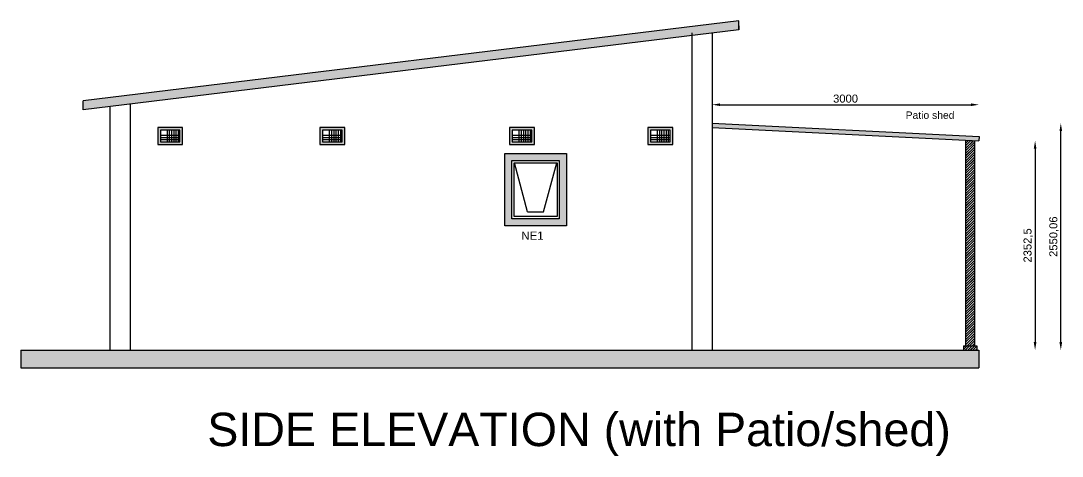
# Model space of a CAD drawing. Header units: millimetres. Extents: x 5556507 to 5811433, y 7824531 to 7923252.
# Drawn here: x 5632870 to 5644577, y 7911413 to 7916304 of the extents above; entities that cross this region are included whole.
import ezdxf

# ---------------------------------------------------------------- set-up
doc = ezdxf.new("R2010")
doc.units = ezdxf.units.MM
for name, color, linetype in [('dimensions', 251, 'Continuous'), ('text', 8, 'Continuous'), ('wall hatch', 252, 'Continuous'), ('windows', 22, 'Continuous')]:
    doc.layers.add(name, color=color, linetype=linetype)
doc.styles.get("Standard").update_dxf_attribs({"font": 'arial.ttf'})
doc.dimstyles.new('ISO-25', dxfattribs={"dimscale": 31, "dimtxt": 2.5, "dimasz": 2.5, "dimexe": 1.25, "dimexo": 0.625, "dimtad": 1, "dimtxsty": 'Standard', "dimcen": 2.5, "dimse1": 1, "dimse2": 1, "dimadec": 0, "dimazin": 0, "dimtfac": 1, "dimtmove": 0, "dimatfit": 3, "dimfxl": 1, "dimarcsym": 0})

# ---------------------------------------------------------------- blocks, each defined once
blk = doc.blocks.new('NE1')
at = {"layer": 'windows'}
for p, q in [((177, 79), (29, 629)), ((356, 79), (504, 629)), ((177, 79), (356, 79))]:
    blk.add_line(p, q, dxfattribs=at)
for points in [[(0, 654), (533, 654), (533, 0), (0, 0)], [(25, 629), (508, 629), (508, 25), (25, 25)]]:
    blk.add_lwpolyline(points, close=True, dxfattribs=at)
blk = doc.blocks.new('*D173')
at = {"layer": 'Defpoints', "color": 0, "transparency": 16777216}
for p in [(5643642, 7915362), (5640642, 7912604), (5643642, 7912604)]:
    blk.add_point(p, dxfattribs=at)
at = {"layer": 'dimensions', "color": 0, "lineweight": -2, "transparency": 16777216}
blk.add_line((5640732, 7915362), (5643552, 7915362), dxfattribs=at)
at = {"layer": 'dimensions', "color": 0, "transparency": 16777216}
for points in [[(5640732, 7915377), (5640732, 7915347), (5640642, 7915362)], [(5643552, 7915377), (5643552, 7915347), (5643642, 7915362)]]:
    blk.add_solid(points, dxfattribs=at)
at = {"layer": 'dimensions', "color": 0, "transparency": 16777216, "insert": (5642142, 7915430), "char_height": 90, "attachment_point": 5}
blk.add_mtext('3000', dxfattribs=at)
blk = doc.blocks.new('*D174')
at = {"layer": 'Defpoints', "color": 0, "transparency": 16777216}
for p in [(5640642, 7915155), (5644562, 7915155), (5640642, 7912604)]:
    blk.add_point(p, dxfattribs=at)
at = {"layer": 'text', "color": 0, "lineweight": -2, "transparency": 16777216}
blk.add_line((5644562, 7912694), (5644562, 7915065), dxfattribs=at)
at = {"layer": 'text', "color": 0, "transparency": 16777216}
for points in [[(5644547, 7915065), (5644577, 7915065), (5644562, 7915155)], [(5644547, 7912694), (5644577, 7912694), (5644562, 7912604)]]:
    blk.add_solid(points, dxfattribs=at)
at = {"layer": 'text', "color": 0, "transparency": 16777216, "insert": (5644486, 7913879), "char_height": 90, "attachment_point": 5, "rotation": 90}
blk.add_mtext('2550,06', dxfattribs=at)
blk = doc.blocks.new('*D175')
at = {"layer": 'Defpoints', "color": 0, "transparency": 16777216}
for p in [(5643592, 7914957), (5643592, 7912604), (5644273, 7912604)]:
    blk.add_point(p, dxfattribs=at)
at = {"layer": 'text', "color": 0, "lineweight": -2, "transparency": 16777216}
blk.add_line((5644273, 7914867), (5644273, 7912694), dxfattribs=at)
at = {"layer": 'text', "color": 0, "transparency": 16777216}
for points in [[(5644258, 7914867), (5644288, 7914867), (5644273, 7914957)], [(5644258, 7912694), (5644288, 7912694), (5644273, 7912604)]]:
    blk.add_solid(points, dxfattribs=at)
at = {"layer": 'text', "color": 0, "transparency": 16777216, "insert": (5644196, 7913781), "char_height": 90, "attachment_point": 5, "rotation": 90}
blk.add_mtext('2352,5', dxfattribs=at)

msp = doc.modelspace()

# ---------------------------------------------------------------- hatches: boundary and pattern name
for points in [[(5633570.072, 7915404.467), (5633570.072, 7915304.467), (5640941.572, 7916204.467), (5640941.572, 7916304.467)], [(5640641.572, 7915154.53), (5640641.572, 7915104.467), (5643641.572, 7914954.467), (5643644.069, 7915004.405)]]:
    msp.add_hatch(color=1).paths.add_polyline_path(points)
at = {"true_color": 0x636466}
h = msp.add_hatch(color=251, dxfattribs=at)
h.paths.add_polyline_path([(5634688.65, 7914914.467), (5634408.65, 7914914.467), (5634408.65, 7915104.467), (5634688.65, 7915104.467)])
h.paths.add_polyline_path([(5634658.65, 7914944.467), (5634658.65, 7915074.467), (5634438.65, 7915074.467), (5634438.65, 7914944.467)], flags=16)
h.paths.add_polyline_path([(5634638.65, 7914969.467), (5634638.65, 7915059.467), (5634463.65, 7915059.467), (5634463.65, 7914969.467)], flags=0)
h.paths.add_polyline_path([(5634488.65, 7914994.467), (5634613.65, 7914994.467), (5634613.65, 7915044.467), (5634488.65, 7915044.467)], flags=0)
h.paths.add_polyline_path([(5634638.65, 7914969.467), (5634613.65, 7914969.467), (5634613.65, 7914994.467), (5634638.65, 7914994.467)], flags=0)
h.paths.add_polyline_path([(5634613.65, 7914969.467), (5634588.65, 7914969.467), (5634588.65, 7914994.467), (5634613.65, 7914994.467)], flags=0)
h.paths.add_polyline_path([(5634563.65, 7914969.467), (5634538.65, 7914969.467), (5634538.65, 7914994.467), (5634563.65, 7914994.467)], flags=0)
h.paths.add_polyline_path([(5634588.65, 7914969.467), (5634563.65, 7914969.467), (5634563.65, 7914994.467), (5634588.65, 7914994.467)], flags=0)
h.paths.add_polyline_path([(5634538.65, 7914969.467), (5634513.65, 7914969.467), (5634513.65, 7914994.467), (5634538.65, 7914994.467)], flags=0)
h.paths.add_polyline_path([(5634513.65, 7914969.467), (5634488.65, 7914969.467), (5634488.65, 7914994.467), (5634513.65, 7914994.467)], flags=0)
h.paths.add_polyline_path([(5634488.65, 7914969.467), (5634463.65, 7914969.467), (5634463.65, 7914994.467), (5634488.65, 7914994.467)], flags=0)
h.paths.add_polyline_path([(5634488.65, 7914994.467), (5634463.65, 7914994.467), (5634463.65, 7915019.467), (5634488.65, 7915019.467)], flags=0)
h.paths.add_polyline_path([(5634488.65, 7915019.467), (5634463.65, 7915019.467), (5634463.65, 7915044.467), (5634488.65, 7915044.467)], flags=0)
h.paths.add_polyline_path([(5634488.65, 7915044.467), (5634463.65, 7915044.467), (5634463.65, 7915059.467), (5634488.65, 7915059.467)], flags=0)
h.paths.add_polyline_path([(5634513.65, 7915044.467), (5634488.65, 7915044.467), (5634488.65, 7915059.467), (5634513.65, 7915059.467)], flags=0)
h.paths.add_polyline_path([(5634538.65, 7915044.467), (5634513.65, 7915044.467), (5634513.65, 7915059.467), (5634538.65, 7915059.467)], flags=0)
h.paths.add_polyline_path([(5634563.65, 7915044.467), (5634538.65, 7915044.467), (5634538.65, 7915059.467), (5634563.65, 7915059.467)], flags=0)
h.paths.add_polyline_path([(5634588.65, 7915044.467), (5634563.65, 7915044.467), (5634563.65, 7915059.467), (5634588.65, 7915059.467)], flags=0)
h.paths.add_polyline_path([(5634613.65, 7915044.467), (5634588.65, 7915044.467), (5634588.65, 7915059.467), (5634613.65, 7915059.467)], flags=0)
h.paths.add_polyline_path([(5634638.65, 7915044.467), (5634613.65, 7915044.467), (5634613.65, 7915059.467), (5634638.65, 7915059.467)], flags=0)
h.paths.add_polyline_path([(5634638.65, 7915019.467), (5634613.65, 7915019.467), (5634613.65, 7915044.467), (5634638.65, 7915044.467)], flags=0)
h.paths.add_polyline_path([(5634638.65, 7914994.467), (5634613.65, 7914994.467), (5634613.65, 7915019.467), (5634638.65, 7915019.467)], flags=0)
h = msp.add_hatch(color=251, dxfattribs=at)
h.paths.add_polyline_path([(5636513.203, 7914914.467), (5636233.203, 7914914.467), (5636233.203, 7915104.467), (5636513.203, 7915104.467)])
h.paths.add_polyline_path([(5636483.203, 7914944.467), (5636483.203, 7915074.467), (5636263.203, 7915074.467), (5636263.203, 7914944.467)], flags=16)
h.paths.add_polyline_path([(5636463.203, 7914969.467), (5636463.203, 7915059.467), (5636288.203, 7915059.467), (5636288.203, 7914969.467)], flags=0)
h.paths.add_polyline_path([(5636313.203, 7914994.467), (5636438.203, 7914994.467), (5636438.203, 7915044.467), (5636313.203, 7915044.467)], flags=0)
h.paths.add_polyline_path([(5636463.203, 7914969.467), (5636438.203, 7914969.467), (5636438.203, 7914994.467), (5636463.203, 7914994.467)], flags=0)
h.paths.add_polyline_path([(5636438.203, 7914969.467), (5636413.203, 7914969.467), (5636413.203, 7914994.467), (5636438.203, 7914994.467)], flags=0)
h.paths.add_polyline_path([(5636388.203, 7914969.467), (5636363.203, 7914969.467), (5636363.203, 7914994.467), (5636388.203, 7914994.467)], flags=0)
h.paths.add_polyline_path([(5636413.203, 7914969.467), (5636388.203, 7914969.467), (5636388.203, 7914994.467), (5636413.203, 7914994.467)], flags=0)
h.paths.add_polyline_path([(5636363.203, 7914969.467), (5636338.203, 7914969.467), (5636338.203, 7914994.467), (5636363.203, 7914994.467)], flags=0)
h.paths.add_polyline_path([(5636338.203, 7914969.467), (5636313.203, 7914969.467), (5636313.203, 7914994.467), (5636338.203, 7914994.467)], flags=0)
h.paths.add_polyline_path([(5636313.203, 7914969.467), (5636288.203, 7914969.467), (5636288.203, 7914994.467), (5636313.203, 7914994.467)], flags=0)
h.paths.add_polyline_path([(5636313.203, 7914994.467), (5636288.203, 7914994.467), (5636288.203, 7915019.467), (5636313.203, 7915019.467)], flags=0)
h.paths.add_polyline_path([(5636313.203, 7915019.467), (5636288.203, 7915019.467), (5636288.203, 7915044.467), (5636313.203, 7915044.467)], flags=0)
h.paths.add_polyline_path([(5636313.203, 7915044.467), (5636288.203, 7915044.467), (5636288.203, 7915059.467), (5636313.203, 7915059.467)], flags=0)
h.paths.add_polyline_path([(5636338.203, 7915044.467), (5636313.203, 7915044.467), (5636313.203, 7915059.467), (5636338.203, 7915059.467)], flags=0)
h.paths.add_polyline_path([(5636363.203, 7915044.467), (5636338.203, 7915044.467), (5636338.203, 7915059.467), (5636363.203, 7915059.467)], flags=0)
h.paths.add_polyline_path([(5636388.203, 7915044.467), (5636363.203, 7915044.467), (5636363.203, 7915059.467), (5636388.203, 7915059.467)], flags=0)
h.paths.add_polyline_path([(5636413.203, 7915044.467), (5636388.203, 7915044.467), (5636388.203, 7915059.467), (5636413.203, 7915059.467)], flags=0)
h.paths.add_polyline_path([(5636438.203, 7915044.467), (5636413.203, 7915044.467), (5636413.203, 7915059.467), (5636438.203, 7915059.467)], flags=0)
h.paths.add_polyline_path([(5636463.203, 7915044.467), (5636438.203, 7915044.467), (5636438.203, 7915059.467), (5636463.203, 7915059.467)], flags=0)
h.paths.add_polyline_path([(5636463.203, 7915019.467), (5636438.203, 7915019.467), (5636438.203, 7915044.467), (5636463.203, 7915044.467)], flags=0)
h.paths.add_polyline_path([(5636463.203, 7914994.467), (5636438.203, 7914994.467), (5636438.203, 7915019.467), (5636463.203, 7915019.467)], flags=0)
h = msp.add_hatch(color=251, dxfattribs=at)
h.paths.add_polyline_path([(5638645.104, 7914914.467), (5638365.104, 7914914.467), (5638365.104, 7915104.467), (5638645.104, 7915104.467)])
h.paths.add_polyline_path([(5638615.104, 7914944.467), (5638615.104, 7915074.467), (5638395.104, 7915074.467), (5638395.104, 7914944.467)], flags=16)
h.paths.add_polyline_path([(5638595.104, 7914969.467), (5638595.104, 7915059.467), (5638420.104, 7915059.467), (5638420.104, 7914969.467)], flags=0)
h.paths.add_polyline_path([(5638445.104, 7914994.467), (5638570.104, 7914994.467), (5638570.104, 7915044.467), (5638445.104, 7915044.467)], flags=0)
h.paths.add_polyline_path([(5638595.104, 7914969.467), (5638570.104, 7914969.467), (5638570.104, 7914994.467), (5638595.104, 7914994.467)], flags=0)
h.paths.add_polyline_path([(5638570.104, 7914969.467), (5638545.104, 7914969.467), (5638545.104, 7914994.467), (5638570.104, 7914994.467)], flags=0)
h.paths.add_polyline_path([(5638520.104, 7914969.467), (5638495.104, 7914969.467), (5638495.104, 7914994.467), (5638520.104, 7914994.467)], flags=0)
h.paths.add_polyline_path([(5638545.104, 7914969.467), (5638520.104, 7914969.467), (5638520.104, 7914994.467), (5638545.104, 7914994.467)], flags=0)
h.paths.add_polyline_path([(5638495.104, 7914969.467), (5638470.104, 7914969.467), (5638470.104, 7914994.467), (5638495.104, 7914994.467)], flags=0)
h.paths.add_polyline_path([(5638470.104, 7914969.467), (5638445.104, 7914969.467), (5638445.104, 7914994.467), (5638470.104, 7914994.467)], flags=0)
h.paths.add_polyline_path([(5638445.104, 7914969.467), (5638420.104, 7914969.467), (5638420.104, 7914994.467), (5638445.104, 7914994.467)], flags=0)
h.paths.add_polyline_path([(5638445.104, 7914994.467), (5638420.104, 7914994.467), (5638420.104, 7915019.467), (5638445.104, 7915019.467)], flags=0)
h.paths.add_polyline_path([(5638445.104, 7915019.467), (5638420.104, 7915019.467), (5638420.104, 7915044.467), (5638445.104, 7915044.467)], flags=0)
h.paths.add_polyline_path([(5638445.104, 7915044.467), (5638420.104, 7915044.467), (5638420.104, 7915059.467), (5638445.104, 7915059.467)], flags=0)
h.paths.add_polyline_path([(5638470.104, 7915044.467), (5638445.104, 7915044.467), (5638445.104, 7915059.467), (5638470.104, 7915059.467)], flags=0)
h.paths.add_polyline_path([(5638495.104, 7915044.467), (5638470.104, 7915044.467), (5638470.104, 7915059.467), (5638495.104, 7915059.467)], flags=0)
h.paths.add_polyline_path([(5638520.104, 7915044.467), (5638495.104, 7915044.467), (5638495.104, 7915059.467), (5638520.104, 7915059.467)], flags=0)
h.paths.add_polyline_path([(5638545.104, 7915044.467), (5638520.104, 7915044.467), (5638520.104, 7915059.467), (5638545.104, 7915059.467)], flags=0)
h.paths.add_polyline_path([(5638570.104, 7915044.467), (5638545.104, 7915044.467), (5638545.104, 7915059.467), (5638570.104, 7915059.467)], flags=0)
h.paths.add_polyline_path([(5638595.104, 7915044.467), (5638570.104, 7915044.467), (5638570.104, 7915059.467), (5638595.104, 7915059.467)], flags=0)
h.paths.add_polyline_path([(5638595.104, 7915019.467), (5638570.104, 7915019.467), (5638570.104, 7915044.467), (5638595.104, 7915044.467)], flags=0)
h.paths.add_polyline_path([(5638595.104, 7914994.467), (5638570.104, 7914994.467), (5638570.104, 7915019.467), (5638595.104, 7915019.467)], flags=0)
h = msp.add_hatch(color=251, dxfattribs=at)
h.paths.add_polyline_path([(5640199.123, 7914914.467), (5639919.123, 7914914.467), (5639919.123, 7915104.467), (5640199.123, 7915104.467)])
h.paths.add_polyline_path([(5640169.123, 7914944.467), (5640169.123, 7915074.467), (5639949.123, 7915074.467), (5639949.123, 7914944.467)], flags=16)
h.paths.add_polyline_path([(5640149.123, 7914969.467), (5640149.123, 7915059.467), (5639974.123, 7915059.467), (5639974.123, 7914969.467)], flags=0)
h.paths.add_polyline_path([(5639999.123, 7914994.467), (5640124.123, 7914994.467), (5640124.123, 7915044.467), (5639999.123, 7915044.467)], flags=0)
h.paths.add_polyline_path([(5640149.123, 7914969.467), (5640124.123, 7914969.467), (5640124.123, 7914994.467), (5640149.123, 7914994.467)], flags=0)
h.paths.add_polyline_path([(5640124.123, 7914969.467), (5640099.123, 7914969.467), (5640099.123, 7914994.467), (5640124.123, 7914994.467)], flags=0)
h.paths.add_polyline_path([(5640074.123, 7914969.467), (5640049.123, 7914969.467), (5640049.123, 7914994.467), (5640074.123, 7914994.467)], flags=0)
h.paths.add_polyline_path([(5640099.123, 7914969.467), (5640074.123, 7914969.467), (5640074.123, 7914994.467), (5640099.123, 7914994.467)], flags=0)
h.paths.add_polyline_path([(5640049.123, 7914969.467), (5640024.123, 7914969.467), (5640024.123, 7914994.467), (5640049.123, 7914994.467)], flags=0)
h.paths.add_polyline_path([(5640024.123, 7914969.467), (5639999.123, 7914969.467), (5639999.123, 7914994.467), (5640024.123, 7914994.467)], flags=0)
h.paths.add_polyline_path([(5639999.123, 7914969.467), (5639974.123, 7914969.467), (5639974.123, 7914994.467), (5639999.123, 7914994.467)], flags=0)
h.paths.add_polyline_path([(5639999.123, 7914994.467), (5639974.123, 7914994.467), (5639974.123, 7915019.467), (5639999.123, 7915019.467)], flags=0)
h.paths.add_polyline_path([(5639999.123, 7915019.467), (5639974.123, 7915019.467), (5639974.123, 7915044.467), (5639999.123, 7915044.467)], flags=0)
h.paths.add_polyline_path([(5639999.123, 7915044.467), (5639974.123, 7915044.467), (5639974.123, 7915059.467), (5639999.123, 7915059.467)], flags=0)
h.paths.add_polyline_path([(5640024.123, 7915044.467), (5639999.123, 7915044.467), (5639999.123, 7915059.467), (5640024.123, 7915059.467)], flags=0)
h.paths.add_polyline_path([(5640049.123, 7915044.467), (5640024.123, 7915044.467), (5640024.123, 7915059.467), (5640049.123, 7915059.467)], flags=0)
h.paths.add_polyline_path([(5640074.123, 7915044.467), (5640049.123, 7915044.467), (5640049.123, 7915059.467), (5640074.123, 7915059.467)], flags=0)
h.paths.add_polyline_path([(5640099.123, 7915044.467), (5640074.123, 7915044.467), (5640074.123, 7915059.467), (5640099.123, 7915059.467)], flags=0)
h.paths.add_polyline_path([(5640124.123, 7915044.467), (5640099.123, 7915044.467), (5640099.123, 7915059.467), (5640124.123, 7915059.467)], flags=0)
h.paths.add_polyline_path([(5640149.123, 7915044.467), (5640124.123, 7915044.467), (5640124.123, 7915059.467), (5640149.123, 7915059.467)], flags=0)
h.paths.add_polyline_path([(5640149.123, 7915019.467), (5640124.123, 7915019.467), (5640124.123, 7915044.467), (5640149.123, 7915044.467)], flags=0)
h.paths.add_polyline_path([(5640149.123, 7914994.467), (5640124.123, 7914994.467), (5640124.123, 7915019.467), (5640149.123, 7915019.467)], flags=0)
h = msp.add_hatch()
h.set_pattern_fill('JIS_LC_20', color=8, style=0)
h.set_pattern_definition([(45, (8870.373, 0), (-14.142135624, 14.142135624), []), (45, (8870.773, 0), (-14.142135624, 14.142135624), [])])
h.paths.add_polyline_path([(5643591.572, 7914956.967), (5643491.572, 7914961.967), (5643491.572, 7912654.467), (5643591.572, 7912654.467)])
h.paths.add_polyline_path([(5643616.572, 7912654.467), (5643466.572, 7912654.467), (5643466.572, 7912604.467), (5643616.572, 7912604.467)])
h = msp.add_hatch()
h.set_pattern_fill('AR-CONC', color=8, style=0)
h.set_pattern_definition([(50, (8870.37, 0), (182.184669, -15.9390855), [19.05, -209.55]), (355, (8870.37, 0), (-35.2434214, 191.0568452), [15.24, -167.640584]), (100.4514447, (8885.55, -1.33), (146.941247, 175.117752), [16.1900088, -178.0902446]), (46.1842, (8870.37, 50.8), (271.079041, -42.042328), [28.575, -314.325]), (96.6355576, (8892.96, 47.3), (237.404134, 247.4261246), [24.285023, -267.135608]), (351.1841512, (8870.37, 50.8), (237.404134, 247.4261246), [22.859967, -251.459732]), (21, (8895.77, 38.1), (151.6143913, -102.2651982), [19.05, -209.55]), (326, (8895.77, 38.1), (61.8020283, 184.187966), [15.24, -167.64]), (71.451445, (8908.4, 29.58), (213.4164193, 81.922769), [16.1900088, -178.0899376]), (37.5, (8870.37, 0), (3.08860325, 84.55503887), [0, -165.608, 0, -170.18, 0, -168.275]), (7.5, (8870.37, 0), (66.8196625, 100.1805748), [0, -97.028, 0, -161.798, 0, -64.135]), (327.5, (8813.73, 0), (135.59059517, -5.728744), [0, -63.5, 0, -198.12, 0, -262.89]), (317.5, (8788.33, 0), (148.1291814, 25.426491), [0, -82.55, 0, -131.572, 0, -186.69])])
h.paths.add_polyline_path([(5632870.072, 7912604.467), (5632870.072, 7912404.467), (5643641.572, 7912404.467), (5643641.572, 7912604.467)])
at = {"layer": 'wall hatch'}
h = msp.add_hatch(color=8, dxfattribs=at)
h.paths.add_polyline_path([(5638310.672, 7914814.467), (5638310.672, 7914000.467), (5639003.672, 7914000.467), (5639003.672, 7914814.467)])
h.paths.add_polyline_path([(5638923.672, 7914734.467), (5638923.672, 7914080.467), (5638390.672, 7914080.467), (5638390.672, 7914734.467)], flags=16)

# ---------------------------------------------------------------- linework, layer by layer
for p, q in [((5640941.572, 7916304.467), (5633570.072, 7915404.467)), ((5640941.572, 7916204.467), (5633570.072, 7915304.467)), ((5640941.572, 7916204.467), (5640941.572, 7916304.467)), ((5640941.572, 7916249.855), (5640941.572, 7916204.467)), ((5640412.972, 7916167.84), (5640412.972, 7912604.467)), ((5640641.572, 7916167.84), (5640641.572, 7912604.467)), ((5633570.072, 7915304.467), (5633570.072, 7915404.467)), ((5633870.072, 7915341.095), (5633870.072, 7912604.467)), ((5634098.672, 7915369.005), (5634098.672, 7912604.467)), ((5640641.572, 7915154.53), (5643644.069, 7915004.405)), ((5634513.65, 7915074.467), (5634513.65, 7914944.467)), ((5634538.65, 7915074.467), (5634538.65, 7914944.467)), ((5634563.65, 7915074.467), (5634563.65, 7914944.467)), ((5634588.65, 7915074.467), (5634588.65, 7914944.467)), ((5634613.65, 7915074.467), (5634613.65, 7914944.467)), ((5634638.65, 7915074.467), (5634638.65, 7914944.467)), ((5636338.203, 7915074.467), (5636338.203, 7914944.467)), ((5636363.203, 7915074.467), (5636363.203, 7914944.467)), ((5636388.203, 7915074.467), (5636388.203, 7914944.467)), ((5636413.203, 7915074.467), (5636413.203, 7914944.467)), ((5636438.203, 7915074.467), (5636438.203, 7914944.467)), ((5636463.203, 7915074.467), (5636463.203, 7914944.467)), ((5638470.104, 7915074.467), (5638470.104, 7914944.467)), ((5638495.104, 7915074.467), (5638495.104, 7914944.467)), ((5638520.104, 7915074.467), (5638520.104, 7914944.467)), ((5638545.104, 7915074.467), (5638545.104, 7914944.467)), ((5638570.104, 7915074.467), (5638570.104, 7914944.467)), ((5638595.104, 7915074.467), (5638595.104, 7914944.467)), ((5640024.123, 7915074.467), (5640024.123, 7914944.467)), ((5640049.123, 7915074.467), (5640049.123, 7914944.467)), ((5640074.123, 7915074.467), (5640074.123, 7914944.467)), ((5640099.123, 7915074.467), (5640099.123, 7914944.467)), ((5640124.123, 7915074.467), (5640124.123, 7914944.467)), ((5640149.123, 7915074.467), (5640149.123, 7914944.467)), ((5640641.572, 7915104.467), (5643641.572, 7914954.467)), ((5634438.65, 7915019.467), (5634658.65, 7915019.467)), ((5634438.65, 7914994.467), (5634658.65, 7914994.467)), ((5634438.65, 7914969.467), (5634658.65, 7914969.467)), ((5636263.203, 7915019.467), (5636483.203, 7915019.467)), ((5636263.203, 7914994.467), (5636483.203, 7914994.467)), ((5636263.203, 7914969.467), (5636483.203, 7914969.467)), ((5638395.104, 7915019.467), (5638615.104, 7915019.467)), ((5638395.104, 7914994.467), (5638615.104, 7914994.467)), ((5638395.104, 7914969.467), (5638615.104, 7914969.467)), ((5639949.123, 7915019.467), (5640169.123, 7915019.467)), ((5639949.123, 7914994.467), (5640169.123, 7914994.467)), ((5639949.123, 7914969.467), (5640169.123, 7914969.467)), ((5643491.572, 7914961.967), (5643491.572, 7912654.467)), ((5643541.572, 7914959.467), (5643591.572, 7914956.967)), ((5643591.572, 7914956.967), (5643591.572, 7912654.467)), ((5643644.069, 7915004.405), (5643641.572, 7914954.467)), ((5632870.072, 7912604.467), (5643641.572, 7912604.467)), ((5632870.072, 7912604.467), (5632870.072, 7912404.467)), ((5643466.572, 7912654.467), (5643466.572, 7912604.467)), ((5643466.572, 7912654.467), (5643616.572, 7912654.467)), ((5643616.572, 7912654.467), (5643616.572, 7912604.467)), ((5643641.572, 7912604.467), (5643641.572, 7912404.467)), ((5632870.072, 7912404.467), (5643641.572, 7912404.467))]:
    msp.add_line(p, q)
for points in [[(5634408.65, 7914914.467), (5634688.65, 7914914.467), (5634688.65, 7915104.467), (5634408.65, 7915104.467)], [(5634438.65, 7914944.467), (5634658.65, 7914944.467), (5634658.65, 7915074.467), (5634438.65, 7915074.467)], [(5636233.203, 7914914.467), (5636513.203, 7914914.467), (5636513.203, 7915104.467), (5636233.203, 7915104.467)], [(5636263.203, 7914944.467), (5636483.203, 7914944.467), (5636483.203, 7915074.467), (5636263.203, 7915074.467)], [(5638365.104, 7914914.467), (5638645.104, 7914914.467), (5638645.104, 7915104.467), (5638365.104, 7915104.467)], [(5638395.104, 7914944.467), (5638615.104, 7914944.467), (5638615.104, 7915074.467), (5638395.104, 7915074.467)], [(5639919.123, 7914914.467), (5640199.123, 7914914.467), (5640199.123, 7915104.467), (5639919.123, 7915104.467)], [(5639949.123, 7914944.467), (5640169.123, 7914944.467), (5640169.123, 7915074.467), (5639949.123, 7915074.467)], [(5638310.672, 7914814.467), (5639003.672, 7914814.467), (5639003.672, 7914000.467), (5638310.672, 7914000.467)], [(5638390.672, 7914734.467), (5638923.672, 7914734.467), (5638923.672, 7914080.467), (5638390.672, 7914080.467)]]:
    msp.add_lwpolyline(points, close=True)

# ---------------------------------------------------------------- block references
msp.add_blockref('NE1', (5638390.672, 7914080.467))

# ---------------------------------------------------------------- texts
at = {"layer": 'text'}
for s, height, p in [('Patio shed', 83.0946, (5642817.755, 7915203.093)), ('NE1', 92.636, (5638496.377, 7913844.404)), ('SIDE ELEVATION (with Patio/shed)', 375.19448, (5634966.279, 7911525.855))]:
    msp.add_text(s, height=height, dxfattribs=at).set_placement(p)

# ---------------------------------------------------------------- dimensions: what is measured, and where the dimension line sits
at = {"layer": 'dimensions'}
dim = msp.add_linear_dim(base=(5643641.572, 7915361.688), p1=(5640641.572, 7912604.467), p2=(5643641.572, 7912604.467), dimstyle='ISO-25', override={"dimscale": 36, "dimtoh": 1}, dxfattribs=at)
dim.commit()
dim.dimension.update_dxf_attribs({"geometry": '*D173', "text_midpoint": (5642141.572, 7915430.17)})
at = {"layer": 'text'}
for base, p1, p2, picture, middle in [((5644562.304, 7915154.53), (5640641.572, 7912604.467), (5640641.572, 7915154.53), '*D174', (5644485.718, 7913879.499)), ((5644272.743, 7912604.467), (5643591.572, 7914956.967), (5643591.572, 7912604.467), '*D175', (5644196.157, 7913780.717))]:
    dim = msp.add_linear_dim(base=base, p1=p1, p2=p2, angle=90, dimstyle='ISO-25', override={"dimscale": 36, "dimtoh": 1}, dxfattribs=at)
    dim.commit()
    dim.dimension.update_dxf_attribs({"geometry": picture, "text_midpoint": middle})

doc.saveas('drawing.dxf')
